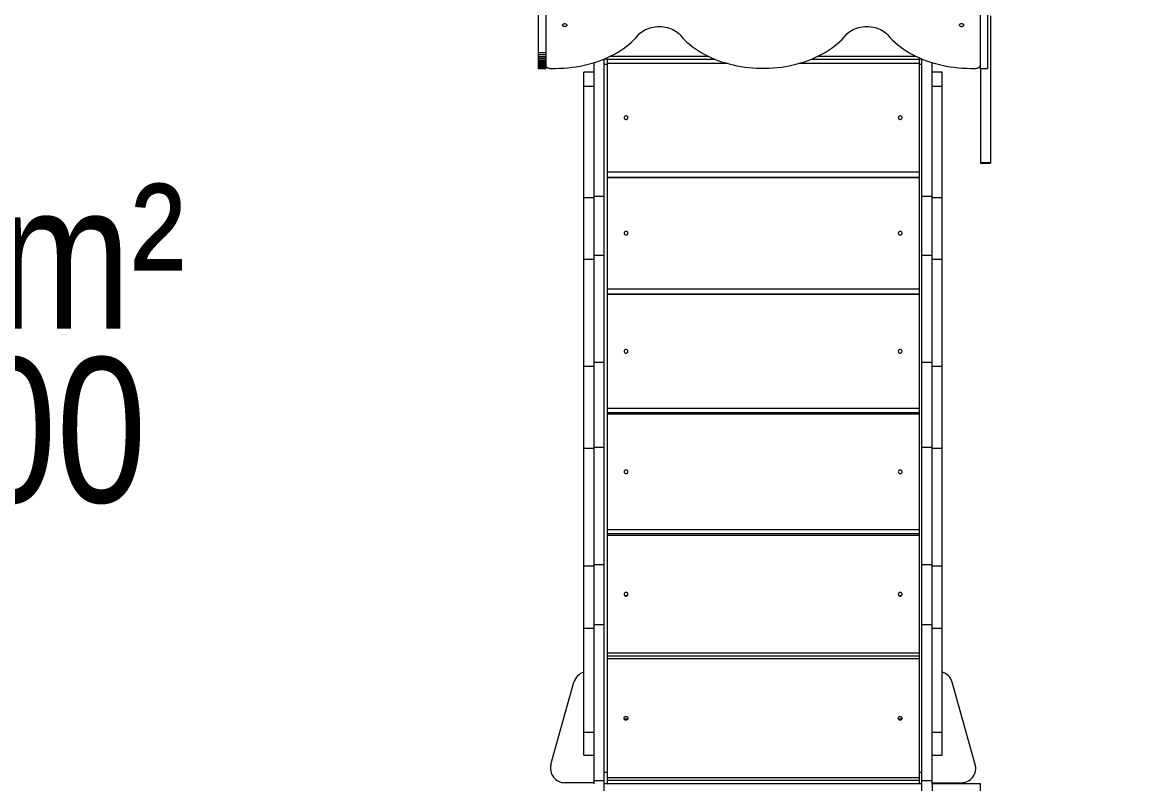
# Model space of a CAD drawing. Header units: millimetres. Extents: x -7083 to 7374, y -8368 to 7509.
# Drawn here: x -2158 to 148, y 1098 to 2674 of the extents above; entities that cross this region are included whole.
import ezdxf

# ---------------------------------------------------------------- set-up
doc = ezdxf.new("R2010")
doc.units = ezdxf.units.MM
for name, color, linetype in [('DIKOM_ОБЪЕКТ', 7, 'Continuous'), ('DIKOM_РАЗМЕР_ЗОНА', 7, 'Continuous'), ('DIKOM_РАЗМЕР_ОБЪЕКТА', 7, 'Continuous')]:
    doc.layers.add(name, color=color, linetype=linetype)
doc.styles.add('style1', font='arial.ttf', dxfattribs={"width": 0.8})
doc.dimstyles.new('1-50', dxfattribs={"dimtxt": 300, "dimasz": 200, "dimexe": 100, "dimexo": 0, "dimgap": 100, "dimtad": 1, "dimtxsty": 'style1', "dimcen": 200, "dimclrd": 7, "dimclre": 7, "dimclrt": 7, "dimadec": 1, "dimazin": 2, "dimtfac": 1, "dimtmove": 0, "dimatfit": 2, "dimfxl": 0, "dimlwd": 25, "dimlwe": 18, "dimarcsym": 0})

# ---------------------------------------------------------------- blocks, each defined once
blk = doc.blocks.new('*D11')
at = {"layer": 'Defpoints', "color": 0, "transparency": 16777216}
for p in [(-321.7, 5509.1), (-348.7, -4811.5), (5568.6, -4811.5)]:
    blk.add_point(p, dxfattribs=at)
at = {"layer": 'DIKOM_РАЗМЕР_ОБЪЕКТА', "color": 7, "lineweight": 18, "transparency": 16777216}
for p, q in [((-321.7, 5509.1), (5668.6, 5509.1)), ((-348.7, -4811.5), (5668.6, -4811.5))]:
    blk.add_line(p, q, dxfattribs=at)
at = {"layer": 'DIKOM_РАЗМЕР_ОБЪЕКТА', "color": 7, "lineweight": 25, "transparency": 16777216}
blk.add_line((5568.6, 5309.1), (5568.6, -4611.5), dxfattribs=at)
at = {"layer": 'DIKOM_РАЗМЕР_ОБЪЕКТА', "color": 7, "transparency": 16777216}
for points in [[(5535.2, 5309.1), (5601.9, 5309.1), (5568.6, 5509.1)], [(5535.2, -4611.5), (5601.9, -4611.5), (5568.6, -4811.5)]]:
    blk.add_solid(points, dxfattribs=at)
at = {"layer": 'DIKOM_РАЗМЕР_ОБЪЕКТА', "color": 7, "transparency": 16777216, "insert": (5315.3, 775.2), "char_height": 300, "attachment_point": 5, "rotation": 90, "style": 'style1'}
blk.add_mtext('10300', dxfattribs=at)
blk = doc.blocks.new('*D12')
at = {"layer": 'Defpoints', "color": 0, "transparency": 16777216}
for p in [(-621.7, 7509.1), (-373.6, -6811.5), (7273.9, -6811.5)]:
    blk.add_point(p, dxfattribs=at)
at = {"layer": 'DIKOM_РАЗМЕР_ЗОНА', "color": 7, "lineweight": 18, "transparency": 16777216}
for p, q in [((-621.7, 7509.1), (7373.9, 7509.1)), ((-373.6, -6811.5), (7373.9, -6811.5))]:
    blk.add_line(p, q, dxfattribs=at)
at = {"layer": 'DIKOM_РАЗМЕР_ЗОНА', "color": 7, "lineweight": 25, "transparency": 16777216}
blk.add_line((7273.9, 7309.1), (7273.9, -6611.5), dxfattribs=at)
at = {"layer": 'DIKOM_РАЗМЕР_ЗОНА', "color": 7, "transparency": 16777216}
for points in [[(7240.6, 7309.1), (7307.2, 7309.1), (7273.9, 7509.1)], [(7240.6, -6611.5), (7307.2, -6611.5), (7273.9, -6811.5)]]:
    blk.add_solid(points, dxfattribs=at)
at = {"layer": 'DIKOM_РАЗМЕР_ЗОНА', "color": 7, "transparency": 16777216, "insert": (7020.6, 1288.3), "char_height": 300, "attachment_point": 5, "rotation": 90, "style": 'style1'}
blk.add_mtext('14300', dxfattribs=at)

msp = doc.modelspace()

# ---------------------------------------------------------------- linework, layer by layer
at = {"layer": 'DIKOM_ОБЪЕКТ', "color": 7, "linetype": 'Continuous', "lineweight": 15}
for p, q in [((-1088.712, 2610.695), (-1088.712, 3013.745)), ((-1073.712, 3013.745), (-1073.712, 2610.695)), ((-173.712, 2610.695), (-173.712, 3013.745)), ((-158.712, 3013.745), (-158.712, 2610.695)), ((-152.712, 2687.329), (-152.712, 2545.759)), ((-1073.712, 2610.695), (-1088.712, 2610.695)), ((-1088.712, 2606.598), (-1088.712, 2610.695)), ((-1073.712, 2606.598), (-1088.712, 2606.598)), ((-1088.712, 2602.753), (-1088.712, 2606.598)), ((-1073.712, 2610.695), (-1073.712, 2606.598)), ((-1073.712, 2606.598), (-1073.712, 2602.753)), ((-173.712, 2606.598), (-173.712, 2610.695)), ((-173.712, 2602.753), (-173.712, 2606.598)), ((-158.712, 2610.695), (-158.712, 2606.598)), ((-158.712, 2606.598), (-158.712, 2602.753)), ((-1073.712, 2602.753), (-1088.712, 2602.753)), ((-1088.712, 2599.164), (-1088.712, 2602.753)), ((-1073.712, 2599.164), (-1088.712, 2599.164)), ((-1088.712, 2595.836), (-1088.712, 2599.164)), ((-1073.712, 2595.836), (-1088.712, 2595.836)), ((-1088.712, 2592.773), (-1088.712, 2595.836)), ((-1073.712, 2592.773), (-1088.712, 2592.773)), ((-1088.712, 2589.978), (-1088.712, 2592.773)), ((-1073.712, 2589.978), (-1088.712, 2589.978)), ((-1088.712, 2587.457), (-1088.712, 2589.978)), ((-1073.712, 2587.457), (-1088.712, 2587.457)), ((-1088.712, 2585.214), (-1088.712, 2587.457)), ((-1073.712, 2585.214), (-1088.712, 2585.214)), ((-1088.712, 2583.253), (-1088.712, 2585.214)), ((-1073.712, 2583.253), (-1088.712, 2583.253)), ((-1088.712, 2581.578), (-1088.712, 2583.253)), ((-1073.712, 2602.753), (-1073.712, 2599.164)), ((-1073.712, 2599.164), (-1073.712, 2595.836)), ((-1073.712, 2595.836), (-1073.712, 2592.773)), ((-1073.712, 2592.773), (-1073.712, 2589.978)), ((-1073.712, 2589.978), (-1073.712, 2587.457)), ((-1073.712, 2587.457), (-1073.712, 2585.214)), ((-1073.712, 2585.214), (-1073.712, 2583.253)), ((-1073.712, 2583.253), (-1073.712, 2581.578)), ((-973.712, 2314.219), (-973.712, 2590.681)), ((-952.712, 2314.219), (-952.712, 2598.232)), ((-946.712, 2597.956), (-952.712, 2597.956)), ((-946.712, 2587.122), (-952.712, 2587.122)), ((-946.712, 2597.956), (-946.712, 2587.122)), ((-946.712, 2597.956), (-724.04, 2597.956)), ((-697.726, 2588.915), (-946.712, 2588.915)), ((-946.712, 2587.122), (-946.712, 1121.258)), ((-940.002, 2603.956), (-737.422, 2603.956)), ((-300.712, 2588.915), (-549.697, 2588.915)), ((-523.383, 2597.956), (-300.712, 2597.956)), ((-510.002, 2603.956), (-307.422, 2603.956)), ((-294.712, 2597.956), (-300.712, 2597.956)), ((-300.712, 2597.956), (-300.712, 2587.122)), ((-300.712, 2587.122), (-300.712, 1121.258)), ((-294.712, 2587.122), (-300.712, 2587.122)), ((-294.712, 2314.219), (-294.712, 2598.232)), ((-273.712, 2314.219), (-273.712, 2590.681)), ((-173.712, 2599.164), (-173.712, 2602.753)), ((-173.712, 2595.836), (-173.712, 2599.164)), ((-173.712, 2592.773), (-173.712, 2595.836)), ((-173.712, 2589.978), (-173.712, 2592.773)), ((-173.712, 2587.457), (-173.712, 2589.978)), ((-173.712, 2585.214), (-173.712, 2587.457)), ((-173.712, 2583.253), (-173.712, 2585.214)), ((-173.712, 2581.578), (-173.712, 2583.253)), ((-158.712, 2602.753), (-158.712, 2599.164)), ((-158.712, 2599.164), (-158.712, 2595.836)), ((-158.712, 2595.836), (-158.712, 2592.773)), ((-158.712, 2592.773), (-158.712, 2589.978)), ((-158.712, 2589.978), (-158.712, 2587.457)), ((-158.712, 2587.457), (-158.712, 2585.214)), ((-158.712, 2585.214), (-158.712, 2583.253)), ((-158.712, 2583.253), (-158.712, 2581.578)), ((-1073.712, 2581.578), (-1088.712, 2581.578)), ((-1088.712, 2580.194), (-1088.712, 2581.578)), ((-1073.712, 2580.194), (-1088.712, 2580.194)), ((-1088.712, 2579.105), (-1088.712, 2580.194)), ((-1073.712, 2579.105), (-1088.712, 2579.105)), ((-1088.712, 2578.315), (-1088.712, 2579.105)), ((-1073.712, 2578.315), (-1088.712, 2578.315)), ((-1088.712, 2577.829), (-1088.712, 2578.315)), ((-1073.712, 2577.829), (-1088.712, 2577.829)), ((-1088.712, 2577.651), (-1088.712, 2577.829)), ((-1073.712, 2577.651), (-1088.712, 2577.651)), ((-1073.712, 2581.578), (-1073.712, 2580.194)), ((-1073.712, 2580.194), (-1073.712, 2579.105)), ((-1073.712, 2579.105), (-1073.712, 2578.315)), ((-1073.712, 2578.315), (-1073.712, 2577.829)), ((-1073.712, 2577.829), (-1073.712, 2577.651)), ((-1063.712, 2578.875), (-1053.712, 2578.875)), ((-973.712, 2570.955), (-994.712, 2570.955)), ((-994.712, 2542.12), (-994.712, 2570.955)), ((-252.712, 2570.955), (-273.712, 2570.955)), ((-252.712, 2542.12), (-252.712, 2570.955)), ((-193.712, 2578.875), (-183.712, 2578.875)), ((-173.712, 2580.194), (-173.712, 2581.578)), ((-173.712, 2579.105), (-173.712, 2580.194)), ((-173.712, 2578.315), (-173.712, 2579.105)), ((-173.712, 2577.829), (-173.712, 2578.315)), ((-158.712, 2577.829), (-173.712, 2577.829)), ((-173.712, 2577.651), (-173.712, 2577.829)), ((-173.712, 2577.651), (-173.712, 2545.759)), ((-158.712, 2577.651), (-173.712, 2577.651)), ((-158.712, 2581.578), (-158.712, 2580.194)), ((-158.712, 2580.194), (-158.712, 2579.105)), ((-158.712, 2579.105), (-158.712, 2578.315)), ((-158.712, 2578.315), (-158.712, 2577.829)), ((-158.712, 2577.829), (-158.712, 2577.651)), ((-994.712, 2542.12), (-973.712, 2542.12)), ((-994.712, 2311.181), (-994.712, 2542.12)), ((-273.712, 2542.12), (-252.712, 2542.12)), ((-252.712, 2311.181), (-252.712, 2542.12)), ((-173.712, 2545.759), (-173.712, 2535.323)), ((-152.712, 2545.759), (-152.712, 2535.323)), ((-173.712, 2535.323), (-173.712, 2530.489)), ((-173.712, 2530.489), (-173.712, 2525.896)), ((-173.712, 2525.896), (-173.712, 2521.534)), ((-173.712, 2521.534), (-173.712, 2517.393)), ((-173.712, 2517.393), (-173.712, 2513.461)), ((-152.712, 2535.323), (-152.712, 2530.489)), ((-152.712, 2530.489), (-152.712, 2525.896)), ((-152.712, 2525.896), (-152.712, 2521.534)), ((-152.712, 2521.534), (-152.712, 2517.393)), ((-152.712, 2517.393), (-152.712, 2513.461)), ((-173.712, 2513.461), (-173.712, 2509.727)), ((-173.712, 2509.727), (-173.712, 2506.181)), ((-173.712, 2506.181), (-173.712, 2502.813)), ((-173.712, 2502.813), (-173.712, 2499.61)), ((-173.712, 2499.61), (-173.712, 2496.564)), ((-173.712, 2496.564), (-173.712, 2493.662)), ((-173.712, 2493.662), (-173.712, 2490.894)), ((-173.712, 2490.894), (-173.712, 2488.249)), ((-152.712, 2513.461), (-152.712, 2509.727)), ((-152.712, 2509.727), (-152.712, 2506.181)), ((-152.712, 2506.181), (-152.712, 2502.813)), ((-152.712, 2502.813), (-152.712, 2499.61)), ((-152.712, 2499.61), (-152.712, 2496.564)), ((-152.712, 2496.564), (-152.712, 2493.662)), ((-152.712, 2493.662), (-152.712, 2490.894)), ((-152.712, 2490.894), (-152.712, 2488.249)), ((-173.712, 2488.249), (-173.712, 2485.717)), ((-173.712, 2485.717), (-173.712, 2483.287)), ((-173.712, 2483.287), (-173.712, 2480.948)), ((-173.712, 2480.948), (-173.712, 2478.689)), ((-173.712, 2478.689), (-173.712, 2476.5)), ((-173.712, 2476.5), (-173.712, 2472.287)), ((-173.712, 2472.287), (-173.712, 2468.223)), ((-173.712, 2468.223), (-173.712, 2451.736)), ((-152.712, 2488.249), (-152.712, 2485.717)), ((-152.712, 2485.717), (-152.712, 2483.287)), ((-152.712, 2483.287), (-152.712, 2480.948)), ((-152.712, 2480.948), (-152.712, 2478.689)), ((-152.712, 2478.689), (-152.712, 2476.5)), ((-152.712, 2476.5), (-152.712, 2472.287)), ((-152.712, 2472.287), (-152.712, 2468.223)), ((-152.712, 2468.223), (-152.712, 2451.736)), ((-173.712, 2451.736), (-173.712, 2443.815)), ((-152.712, 2451.736), (-152.712, 2443.815)), ((-173.712, 2443.815), (-173.712, 2436.641)), ((-173.712, 2436.641), (-173.712, 2430.192)), ((-173.712, 2430.192), (-173.712, 2424.443)), ((-173.712, 2424.443), (-173.712, 2419.37)), ((-152.712, 2443.815), (-152.712, 2436.641)), ((-152.712, 2436.641), (-152.712, 2430.192)), ((-152.712, 2430.192), (-152.712, 2424.443)), ((-152.712, 2424.443), (-152.712, 2419.37)), ((-173.712, 2419.37), (-173.712, 2414.949)), ((-173.712, 2414.949), (-173.712, 2407.968)), ((-173.712, 2407.968), (-173.712, 2407.436)), ((-173.712, 2407.436), (-173.712, 2407.166)), ((-173.712, 2407.166), (-173.712, 2407.152)), ((-173.712, 2407.152), (-173.712, 2406.182)), ((-173.712, 2406.182), (-173.712, 2403.173)), ((-173.712, 2403.173), (-173.712, 2400.351)), ((-173.712, 2400.351), (-173.712, 2397.718)), ((-152.712, 2419.37), (-152.712, 2414.949)), ((-152.712, 2414.949), (-152.712, 2407.968)), ((-152.712, 2407.968), (-152.712, 2407.436)), ((-152.712, 2407.436), (-152.712, 2407.166)), ((-152.712, 2407.166), (-152.712, 2407.152)), ((-152.712, 2407.152), (-152.712, 2406.182)), ((-152.712, 2406.182), (-152.712, 2403.173)), ((-152.712, 2403.173), (-152.712, 2400.351)), ((-152.712, 2400.351), (-152.712, 2397.718)), ((-173.712, 2397.718), (-173.712, 2395.279)), ((-173.712, 2395.279), (-173.712, 2393.038)), ((-173.712, 2393.038), (-173.712, 2390.999)), ((-173.712, 2390.999), (-173.712, 2389.167)), ((-173.712, 2389.167), (-173.712, 2387.545)), ((-173.712, 2387.545), (-173.712, 2386.137)), ((-173.712, 2386.137), (-173.712, 2384.948)), ((-173.712, 2384.948), (-173.712, 2383.982)), ((-173.712, 2383.982), (-152.712, 2383.982)), ((-173.712, 2383.982), (-173.712, 2383.242)), ((-173.712, 2383.242), (-152.712, 2383.242)), ((-173.712, 2383.242), (-173.712, 2382.734)), ((-173.712, 2382.734), (-152.712, 2382.734)), ((-173.712, 2382.734), (-173.712, 2382.46)), ((-173.712, 2382.46), (-152.712, 2382.46)), ((-173.712, 2382.46), (-173.712, 2382.426)), ((-173.712, 2382.426), (-152.712, 2382.426)), ((-152.712, 2397.718), (-152.712, 2395.279)), ((-152.712, 2395.279), (-152.712, 2393.038)), ((-152.712, 2393.038), (-152.712, 2390.999)), ((-152.712, 2390.999), (-152.712, 2389.167)), ((-152.712, 2389.167), (-152.712, 2387.545)), ((-152.712, 2387.545), (-152.712, 2386.137)), ((-152.712, 2386.137), (-152.712, 2384.948)), ((-152.712, 2384.948), (-152.712, 2383.982)), ((-152.712, 2383.982), (-152.712, 2383.242)), ((-152.712, 2383.242), (-152.712, 2382.734)), ((-152.712, 2382.734), (-152.712, 2382.46)), ((-152.712, 2382.46), (-152.712, 2382.426)), ((-946.712, 2364.602), (-300.712, 2364.602)), ((-946.712, 2352.681), (-300.712, 2352.681)), ((-300.712, 2352.561), (-946.712, 2352.561)), ((-994.712, 2311.181), (-973.712, 2311.181)), ((-994.712, 2183.558), (-994.712, 2311.181)), ((-973.712, 2314.219), (-952.712, 2314.219)), ((-973.712, 2192.074), (-973.712, 2314.219)), ((-952.712, 2192.074), (-952.712, 2314.219)), ((-294.712, 2314.219), (-273.712, 2314.219)), ((-294.712, 2192.074), (-294.712, 2314.219)), ((-273.712, 2192.074), (-273.712, 2314.219)), ((-273.712, 2311.181), (-252.712, 2311.181)), ((-252.712, 2183.558), (-252.712, 2311.181)), ((-973.712, 2192.074), (-952.712, 2192.074)), ((-973.712, 1970.763), (-973.712, 2192.074)), ((-952.712, 1970.763), (-952.712, 2192.074)), ((-294.712, 2192.074), (-273.712, 2192.074)), ((-294.712, 1970.763), (-294.712, 2192.074)), ((-273.712, 1970.763), (-273.712, 2192.074)), ((-994.712, 2183.558), (-973.712, 2183.558)), ((-994.712, 1962.247), (-994.712, 2183.558)), ((-273.712, 2183.558), (-252.712, 2183.558)), ((-252.712, 1962.247), (-252.712, 2183.558)), ((-946.712, 2122.656), (-300.712, 2122.656)), ((-946.712, 2112.05), (-300.712, 2112.05)), ((-300.712, 2110.526), (-946.712, 2110.526)), ((-994.712, 1962.247), (-973.712, 1962.247)), ((-994.712, 1792.512), (-994.712, 1962.247)), ((-973.712, 1970.763), (-952.712, 1970.763)), ((-973.712, 1794.671), (-973.712, 1970.763)), ((-952.712, 1794.671), (-952.712, 1970.763)), ((-294.712, 1970.763), (-273.712, 1970.763)), ((-294.712, 1794.671), (-294.712, 1970.763)), ((-273.712, 1794.671), (-273.712, 1970.763)), ((-273.712, 1962.247), (-252.712, 1962.247)), ((-252.712, 1792.512), (-252.712, 1962.247)), ((-946.712, 1875.596), (-300.712, 1875.596)), ((-946.712, 1866.364), (-300.712, 1866.364)), ((-300.712, 1863.139), (-946.712, 1863.139)), ((-994.712, 1792.512), (-973.712, 1792.512)), ((-994.712, 1549.351), (-994.712, 1792.512)), ((-973.712, 1794.671), (-952.712, 1794.671)), ((-973.712, 1551.51), (-973.712, 1794.671)), ((-952.712, 1551.51), (-952.712, 1794.671)), ((-294.712, 1794.671), (-273.712, 1794.671)), ((-294.712, 1551.51), (-294.712, 1794.671)), ((-273.712, 1551.51), (-273.712, 1794.671)), ((-273.712, 1792.512), (-252.712, 1792.512)), ((-252.712, 1549.351), (-252.712, 1792.512)), ((-946.712, 1624.123), (-300.712, 1624.123)), ((-946.712, 1616.207), (-300.712, 1616.207)), ((-300.712, 1611.456), (-946.712, 1611.456)), ((-994.712, 1549.351), (-973.712, 1549.351)), ((-994.712, 1420.126), (-994.712, 1549.351)), ((-973.712, 1551.51), (-952.712, 1551.51)), ((-973.712, 1427.831), (-973.712, 1551.51)), ((-952.712, 1427.831), (-952.712, 1551.51)), ((-294.712, 1551.51), (-273.712, 1551.51)), ((-294.712, 1427.831), (-294.712, 1551.51)), ((-273.712, 1427.831), (-273.712, 1551.51)), ((-273.712, 1549.351), (-252.712, 1549.351)), ((-252.712, 1420.126), (-252.712, 1549.351)), ((-994.712, 1420.126), (-973.712, 1420.126)), ((-994.712, 1204.509), (-994.712, 1420.126)), ((-973.712, 1427.831), (-952.712, 1427.831)), ((-973.712, 1104.922), (-973.712, 1427.831)), ((-952.712, 1104.922), (-952.712, 1427.831)), ((-294.712, 1427.831), (-273.712, 1427.831)), ((-294.712, 1104.922), (-294.712, 1427.831)), ((-273.712, 1104.922), (-273.712, 1427.831)), ((-273.712, 1420.126), (-252.712, 1420.126)), ((-252.712, 1204.509), (-252.712, 1420.126)), ((-946.712, 1368.907), (-300.712, 1368.907)), ((-946.712, 1362.364), (-300.712, 1362.364)), ((-300.712, 1356.18), (-946.712, 1356.18)), ((-1063.047, 1138.045), (-1015.447, 1308.045)), ((-1063.047, 1138.045), (-1015.447, 1308.045)), ((-1015.447, 1308.045), (-1015.447, 1308.045)), ((-184.377, 1138.045), (-231.977, 1308.045)), ((-231.977, 1308.045), (-231.977, 1308.045)), ((-184.377, 1138.045), (-231.977, 1308.045)), ((-994.712, 1204.509), (-973.712, 1204.509)), ((-994.712, 1157.411), (-994.712, 1204.509)), ((-273.712, 1204.509), (-252.712, 1204.509)), ((-252.712, 1157.411), (-252.712, 1204.509)), ((-994.712, 1157.411), (-973.712, 1157.411)), ((-273.712, 1157.411), (-252.712, 1157.411)), ((-1064.158, 1129.956), (-1064.158, 1129.956)), ((-1063.047, 1138.045), (-1063.047, 1138.045)), ((-184.377, 1138.045), (-184.377, 1138.045)), ((-183.265, 1129.956), (-183.265, 1129.956)), ((-946.712, 1121.258), (-952.712, 1121.258)), ((-946.712, 1121.258), (-946.712, 1097.956)), ((-946.712, 1110.71), (-300.712, 1110.71)), ((-300.712, 1121.258), (-300.712, 1097.956)), ((-294.712, 1121.258), (-300.712, 1121.258)), ((-973.712, 1099.956), (-1034.158, 1099.956)), ((-973.712, 1104.922), (-952.712, 1104.922)), ((-973.712, 1097.956), (-973.712, 1104.922)), ((-952.712, 1007.956), (-952.712, 1104.922)), ((-946.712, 1097.956), (-952.712, 1097.956)), ((-946.712, 1105.593), (-300.712, 1105.593)), ((-300.712, 1097.956), (-946.712, 1097.956)), ((-294.712, 1097.956), (-300.712, 1097.956)), ((-294.712, 1104.922), (-273.712, 1104.922)), ((-294.712, 1007.956), (-294.712, 1104.922)), ((-273.712, 1097.956), (-273.712, 1104.922)), ((-273.712, 1099.956), (-213.265, 1099.956)), ((-173.712, 1097.956), (-273.712, 1097.956)), ((-273.712, 1097.956), (-273.712, 997.956)), ((-173.712, 997.956), (-173.712, 1097.956))]:
    msp.add_line(p, q, dxfattribs=at)
at = {"layer": 'DIKOM_ОБЪЕКТ', "color": 7, "linetype": 'Continuous', "lineweight": 15, "flags": 128}
for points in [[(-1039.112, 2668.3), (-1038.933, 2669.176), (-1038.413, 2669.982), (-1037.593, 2670.651), (-1036.539, 2671.13), (-1035.338, 2671.379), (-1034.085, 2671.379), (-1032.884, 2671.13), (-1031.83, 2670.651), (-1031.01, 2669.982), (-1030.49, 2669.176), (-1030.312, 2668.3), (-1030.49, 2667.423), (-1031.01, 2666.618), (-1031.83, 2665.948), (-1032.884, 2665.47), (-1034.085, 2665.22), (-1035.338, 2665.22), (-1036.539, 2665.47), (-1037.593, 2665.948), (-1038.413, 2666.618), (-1038.933, 2667.423), (-1039.112, 2668.3)], [(-881.712, 2648.129), (-879.353, 2650.682), (-876.692, 2653.082), (-873.749, 2655.311), (-870.545, 2657.351), (-867.105, 2659.19), (-863.453, 2660.811), (-859.617, 2662.205), (-855.626, 2663.359), (-851.509, 2664.266), (-847.296, 2664.918), (-843.02, 2665.312), (-838.712, 2665.443), (-834.403, 2665.312), (-830.127, 2664.918), (-825.915, 2664.266), (-821.798, 2663.359), (-817.806, 2662.205), (-813.97, 2660.811), (-810.318, 2659.19), (-806.878, 2657.351), (-803.674, 2655.311), (-800.731, 2653.082), (-798.07, 2650.682), (-795.712, 2648.129)], [(-451.712, 2648.129), (-449.353, 2650.682), (-446.692, 2653.082), (-443.749, 2655.311), (-440.545, 2657.351), (-437.105, 2659.19), (-433.453, 2660.811), (-429.617, 2662.205), (-425.626, 2663.359), (-421.509, 2664.266), (-417.296, 2664.918), (-413.02, 2665.312), (-408.712, 2665.443), (-404.403, 2665.312), (-400.127, 2664.918), (-395.915, 2664.266), (-391.798, 2663.359), (-387.806, 2662.205), (-383.97, 2660.811), (-380.318, 2659.19), (-376.878, 2657.351), (-373.674, 2655.311), (-370.731, 2653.082), (-368.07, 2650.682), (-365.712, 2648.129)], [(-217.272, 2668.3), (-217.087, 2669.208), (-216.548, 2670.043), (-215.698, 2670.737), (-214.606, 2671.233), (-213.361, 2671.492), (-212.063, 2671.492), (-210.817, 2671.233), (-209.725, 2670.737), (-208.875, 2670.043), (-208.336, 2669.208), (-208.151, 2668.3), (-208.336, 2667.391), (-208.875, 2666.556), (-209.725, 2665.863), (-210.817, 2665.366), (-212.063, 2665.108), (-213.361, 2665.108), (-214.606, 2665.366), (-215.698, 2665.863), (-216.548, 2666.556), (-217.087, 2667.391), (-217.272, 2668.3)], [(-1053.712, 2578.875), (-1045.087, 2579.006), (-1036.479, 2579.401), (-1027.902, 2580.057), (-1019.374, 2580.975), (-1010.909, 2582.151), (-1002.524, 2583.585), (-994.234, 2585.273), (-986.055, 2587.212), (-978.002, 2589.399), (-970.09, 2591.829), (-962.333, 2594.499), (-954.746, 2597.402), (-947.344, 2600.534), (-940.139, 2603.889), (-933.146, 2607.46), (-926.376, 2611.241), (-919.844, 2615.226), (-913.561, 2619.405), (-907.539, 2623.773), (-901.788, 2628.32), (-896.32, 2633.038), (-891.145, 2637.918), (-886.273, 2642.952), (-881.712, 2648.129)], [(-795.712, 2648.129), (-791.247, 2643.056), (-786.483, 2638.121), (-781.428, 2633.332), (-776.092, 2628.699), (-770.484, 2624.229), (-764.614, 2619.93), (-758.492, 2615.811), (-752.13, 2611.878), (-745.538, 2608.139), (-738.729, 2604.6), (-731.715, 2601.268), (-724.507, 2598.148), (-717.12, 2595.246), (-709.566, 2592.568), (-701.859, 2590.117), (-694.012, 2587.899), (-686.04, 2585.917), (-677.956, 2584.176), (-669.776, 2582.677), (-661.513, 2581.424), (-653.183, 2580.418), (-644.8, 2579.663), (-636.38, 2579.159), (-627.937, 2578.906), (-619.486, 2578.906), (-611.043, 2579.159), (-602.623, 2579.663), (-594.24, 2580.418), (-585.91, 2581.424), (-577.647, 2582.677), (-569.467, 2584.176), (-561.383, 2585.917), (-553.411, 2587.899), (-545.564, 2590.117), (-537.857, 2592.568), (-530.303, 2595.246), (-522.916, 2598.148), (-515.709, 2601.268), (-508.694, 2604.6), (-501.885, 2608.139), (-495.293, 2611.878), (-488.931, 2615.811), (-482.809, 2619.93), (-476.939, 2624.229), (-471.331, 2628.699), (-465.995, 2633.332), (-460.94, 2638.121), (-456.176, 2643.056), (-451.712, 2648.129)], [(-365.712, 2648.129), (-361.151, 2642.952), (-356.278, 2637.918), (-351.103, 2633.038), (-345.635, 2628.32), (-339.885, 2623.773), (-333.862, 2619.405), (-327.579, 2615.226), (-321.047, 2611.241), (-314.278, 2607.46), (-307.284, 2603.889), (-300.079, 2600.534), (-292.677, 2597.402), (-285.09, 2594.499), (-277.333, 2591.829), (-269.421, 2589.399), (-261.368, 2587.212), (-253.189, 2585.273), (-244.899, 2583.585), (-236.514, 2582.151), (-228.05, 2580.975), (-219.521, 2580.057), (-210.945, 2579.401), (-202.336, 2579.006), (-193.712, 2578.875)], [(-1073.712, 2585.946), (-1073.519, 2584.566), (-1072.95, 2583.24), (-1072.026, 2582.017), (-1070.783, 2580.946), (-1069.267, 2580.066), (-1067.538, 2579.413), (-1065.663, 2579.01), (-1063.712, 2578.875)], [(-183.712, 2578.875), (-181.761, 2579.01), (-179.885, 2579.413), (-178.156, 2580.066), (-176.641, 2580.946), (-175.397, 2582.017), (-174.473, 2583.24), (-173.904, 2584.566), (-173.712, 2585.946)], [(-911.712, 2476.758), (-911.534, 2475.7), (-911.017, 2474.737), (-910.206, 2473.952), (-909.173, 2473.417), (-908.011, 2473.179), (-906.822, 2473.259), (-905.712, 2473.65), (-904.779, 2474.317), (-904.108, 2475.201), (-903.756, 2476.223), (-903.756, 2477.293), (-904.108, 2478.316), (-904.779, 2479.2), (-905.712, 2479.867), (-906.822, 2480.257), (-908.011, 2480.337), (-909.173, 2480.099), (-910.206, 2479.564), (-911.017, 2478.78), (-911.534, 2477.816), (-911.712, 2476.758)], [(-343.712, 2476.758), (-343.534, 2475.7), (-343.017, 2474.737), (-342.206, 2473.952), (-341.173, 2473.417), (-340.011, 2473.179), (-338.822, 2473.259), (-337.712, 2473.65), (-336.779, 2474.317), (-336.108, 2475.201), (-335.756, 2476.223), (-335.756, 2477.293), (-336.108, 2478.316), (-336.779, 2479.2), (-337.712, 2479.867), (-338.822, 2480.257), (-340.011, 2480.337), (-341.173, 2480.099), (-342.206, 2479.564), (-343.017, 2478.78), (-343.534, 2477.816), (-343.712, 2476.758)], [(-911.712, 2237.609), (-911.534, 2236.524), (-911.017, 2235.536), (-910.206, 2234.733), (-909.173, 2234.184), (-908.011, 2233.94), (-906.822, 2234.022), (-905.712, 2234.423), (-904.779, 2235.107), (-904.108, 2236.013), (-903.756, 2237.06), (-903.756, 2238.157), (-904.108, 2239.205), (-904.779, 2240.111), (-905.712, 2240.794), (-906.822, 2241.195), (-908.011, 2241.277), (-909.173, 2241.033), (-910.206, 2240.485), (-911.017, 2239.681), (-911.534, 2238.693), (-911.712, 2237.609)], [(-343.712, 2237.609), (-343.534, 2236.524), (-343.017, 2235.536), (-342.206, 2234.733), (-341.173, 2234.184), (-340.011, 2233.94), (-338.822, 2234.022), (-337.712, 2234.423), (-336.779, 2235.107), (-336.108, 2236.013), (-335.756, 2237.06), (-335.756, 2238.157), (-336.108, 2239.205), (-336.779, 2240.111), (-337.712, 2240.794), (-338.822, 2241.195), (-340.011, 2241.277), (-341.173, 2241.033), (-342.206, 2240.485), (-343.017, 2239.681), (-343.534, 2238.693), (-343.712, 2237.609)], [(-911.712, 1993.061), (-911.534, 1991.953), (-911.017, 1990.944), (-910.206, 1990.122), (-909.173, 1989.562), (-908.011, 1989.313), (-906.822, 1989.396), (-905.712, 1989.806), (-904.779, 1990.504), (-904.108, 1991.43), (-903.756, 1992.501), (-903.756, 1993.621), (-904.108, 1994.692), (-904.779, 1995.618), (-905.712, 1996.316), (-906.822, 1996.726), (-908.011, 1996.809), (-909.173, 1996.56), (-910.206, 1996), (-911.017, 1995.178), (-911.534, 1994.169), (-911.712, 1993.061)], [(-343.712, 1993.061), (-343.534, 1991.953), (-343.017, 1990.944), (-342.206, 1990.122), (-341.173, 1989.562), (-340.011, 1989.313), (-338.822, 1989.396), (-337.712, 1989.806), (-336.779, 1990.504), (-336.108, 1991.43), (-335.756, 1992.501), (-335.756, 1993.621), (-336.108, 1994.692), (-336.779, 1995.618), (-337.712, 1996.316), (-338.822, 1996.726), (-340.011, 1996.809), (-341.173, 1996.56), (-342.206, 1996), (-343.017, 1995.178), (-343.534, 1994.169), (-343.712, 1993.061)], [(-911.712, 1743.631), (-911.534, 1742.504), (-911.017, 1741.477), (-910.206, 1740.641), (-909.173, 1740.071), (-908.011, 1739.817), (-906.822, 1739.902), (-905.712, 1740.319), (-904.779, 1741.03), (-904.108, 1741.972), (-903.756, 1743.061), (-903.756, 1744.201), (-904.108, 1745.29), (-904.779, 1746.232), (-905.712, 1746.943), (-906.822, 1747.359), (-908.011, 1747.444), (-909.173, 1747.191), (-910.206, 1746.621), (-911.017, 1745.785), (-911.534, 1744.758), (-911.712, 1743.631)], [(-343.712, 1743.631), (-343.534, 1742.504), (-343.017, 1741.477), (-342.206, 1740.641), (-341.173, 1740.071), (-340.011, 1739.817), (-338.822, 1739.902), (-337.712, 1740.319), (-336.779, 1741.03), (-336.108, 1741.972), (-335.756, 1743.061), (-335.756, 1744.201), (-336.108, 1745.29), (-336.779, 1746.232), (-337.712, 1746.943), (-338.822, 1747.359), (-340.011, 1747.444), (-341.173, 1747.191), (-342.206, 1746.621), (-343.017, 1745.785), (-343.534, 1744.758), (-343.712, 1743.631)], [(-911.712, 1490.181), (-911.534, 1489.037), (-911.017, 1487.995), (-910.206, 1487.147), (-909.173, 1486.569), (-908.011, 1486.311), (-906.822, 1486.398), (-905.712, 1486.82), (-904.779, 1487.542), (-904.108, 1488.497), (-903.756, 1489.603), (-903.756, 1490.76), (-904.108, 1491.865), (-904.779, 1492.821), (-905.712, 1493.542), (-906.822, 1493.965), (-908.011, 1494.051), (-909.173, 1493.794), (-910.206, 1493.215), (-911.017, 1492.367), (-911.534, 1491.325), (-911.712, 1490.181)], [(-343.712, 1490.181), (-343.534, 1489.037), (-343.017, 1487.995), (-342.206, 1487.147), (-341.173, 1486.569), (-340.011, 1486.311), (-338.822, 1486.398), (-337.712, 1486.82), (-336.779, 1487.542), (-336.108, 1488.497), (-335.756, 1489.603), (-335.756, 1490.76), (-336.108, 1491.865), (-336.779, 1492.821), (-337.712, 1493.542), (-338.822, 1493.965), (-340.011, 1494.051), (-341.173, 1493.794), (-342.206, 1493.215), (-343.017, 1492.367), (-343.534, 1491.325), (-343.712, 1490.181)]]:
    msp.add_lwpolyline(points, dxfattribs=at)
at = {"layer": 'DIKOM_ОБЪЕКТ', "color": 7, "linetype": 'Continuous', "lineweight": 15}
for centre in [(-907.762, 1233.431), (-339.762, 1233.431)]:
    msp.add_circle(centre, 3.95, dxfattribs=at)
for centre, radius, start, end in [((-907.712, 1483.424), 4.097, 58.315461, 121.684539), ((-907.712, 1482.659), 4.616, 64.332894, 115.667106), ((-339.712, 1483.424), 4.097, 58.315461, 121.684539), ((-339.712, 1482.662), 4.616, 64.298447, 115.701553), ((-986.558, 1299.956), 30, 105.771009, 164.357754), ((-986.558, 1299.956), 30, 105.771009, 164.357754), ((-260.865, 1299.956), 30, 15.642246, 74.228968), ((-907.712, 1228.216), 4.043, 41.34399, 138.65601), ((-907.712, 1227.608), 4.568, 61.688395, 118.311599), ((-339.712, 1228.216), 4.043, 41.34399, 138.65601), ((-339.712, 1227.61), 4.569, 62.094657, 117.905341), ((-1034.158, 1129.956), 30, 164.357754, 270), ((-1034.158, 1129.956), 30, 164.357754, 180), ((-213.265, 1129.956), 30, 270, 15.642246), ((-213.265, 1129.956), 30, 360, 15.642246)]:
    msp.add_arc(centre, radius, start, end, dxfattribs=at)

# ---------------------------------------------------------------- texts
at = {"layer": 'DIKOM_РАЗМЕР_ОБЪЕКТА', "char_height": 300, "width": 5885.53069, "attachment_point": 1, "style": 'style1'}
for s, insert in [('107,5m²', (-3050.877, 2340.142)), ('H-4200', (-3000.304, 1980.312))]:
    msp.add_mtext(s, dxfattribs=dict(at, insert=insert))

# ---------------------------------------------------------------- dimensions: what is measured, and where the dimension line sits
at = {"layer": 'DIKOM_РАЗМЕР_ЗОНА'}
dim = msp.add_linear_dim(base=(7273.891, -6811.526), p1=(-621.712, 7509.064), p2=(-373.605, -6811.526), angle=90, text='14300', dimstyle='1-50', dxfattribs=at)
dim.commit()
dim.dimension.update_dxf_attribs({"geometry": '*D12', "text_midpoint": (7273.891, 1288.251), "dimtype": 160})
at = {"layer": 'DIKOM_РАЗМЕР_ОБЪЕКТА'}
dim = msp.add_linear_dim(base=(5568.58, -4811.525), p1=(-321.712, 5509.064), p2=(-348.712, -4811.525), angle=90, text='10300', dimstyle='1-50', dxfattribs=at)
dim.commit()
dim.dimension.update_dxf_attribs({"geometry": '*D11', "text_midpoint": (5568.58, 775.227), "dimtype": 160})

doc.saveas('drawing.dxf')
